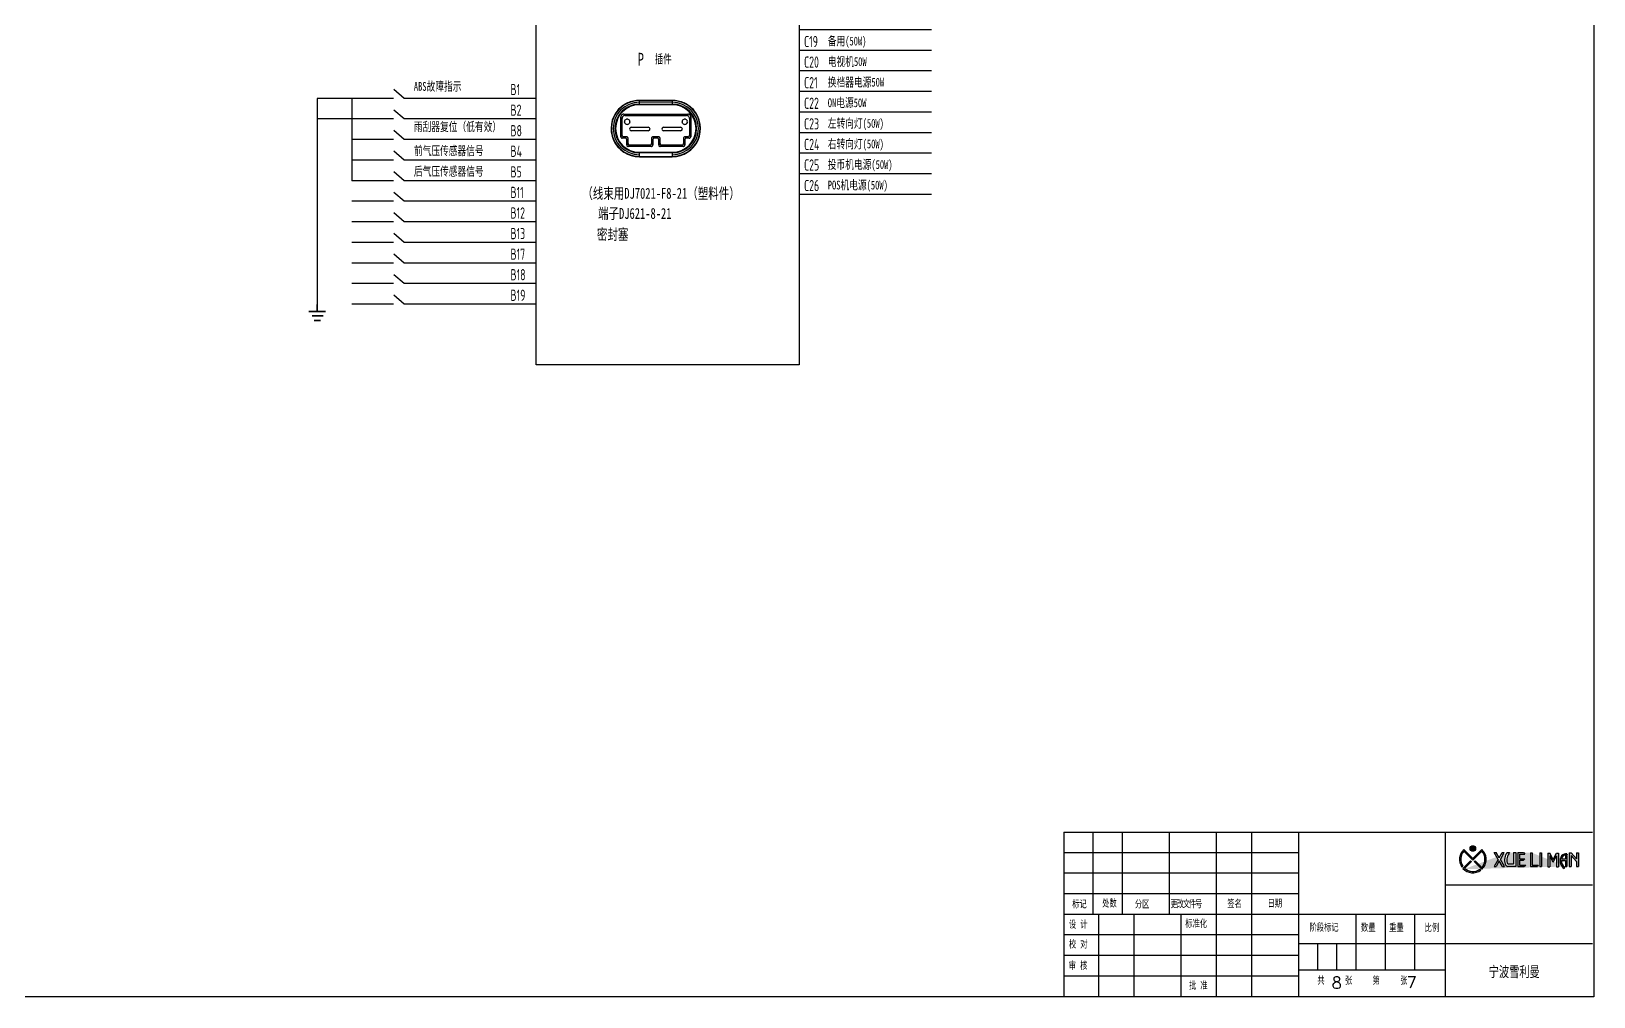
# Model space of a CAD drawing. Header units: millimetres. Extents: x 892 to 2000, y 322 to 1068.
# Drawn here: x 1468 to 2000, y 322 to 650 of the extents above; entities that cross this region are included whole.
import ezdxf

# ---------------------------------------------------------------- set-up
doc = ezdxf.new("R2010")
doc.units = ezdxf.units.MM
doc.header["$LTSCALE"] = 10
for name, color, linetype in [('02C', 92, 'Continuous'), ('10', 7, 'Continuous'), ('200', 7, 'Continuous'), ('LAYER2', 1, 'Continuous'), ('框架和插件', 7, 'Continuous'), ('细实线', 3, 'Continuous')]:
    doc.layers.add(name, color=color, linetype=linetype)
doc.layers.add('11', color=3, linetype='Continuous', lineweight=0)
doc.styles.get("Standard").update_dxf_attribs({"font": 'isocp.shx', "width": 0.7070000000000001, "bigfont": 'hztxt.shx'})
doc.styles.add('STANDARD1', font='TXT.SHX', dxfattribs={"bigfont": 'gbcbig.shx'})
doc.styles.add('USERTXTSTYLE57', font='', dxfattribs={"width": 0.7070000000000001, "bigfont": '仿宋_GB2312'})
doc.styles.add('仿宋体', font='', dxfattribs={"width": 0.7070000000000001})
doc.styles.get('USERTXTSTYLE57').set_extended_font_data('FangSong_GB2312')
doc.styles.get('仿宋体').set_extended_font_data('FangSong_GB2312')

# ---------------------------------------------------------------- blocks, each defined once
blk = doc.blocks.new('A$C1C8D78F1')
at = {"layer": '200'}
for p, q in [((0, 328.6587135178397), (-45.01890482262206, 328.6587135178397)), ((134.5153336653748, 326.1972152672007), (89.49642884275272, 326.1972152672007)), ((0, 321.6587135178397), (-45.01890482262206, 321.6587135178397)), ((134.5153336653748, 319.1972152672006), (89.49642884275272, 319.1972152672006)), ((0, 314.6587135178397), (-45.01890482262206, 314.6587135178397)), ((134.5153336653748, 312.1972152672007), (89.49642884275272, 312.1972152672007)), ((0, 307.6587135178397), (-45.01890482262206, 307.6587135178397)), ((134.5153336653748, 305.1972152672007), (89.49642884275272, 305.1972152672007)), ((0, 300.6587135178397), (-45.01890482262206, 300.6587135178397)), ((134.5153336653748, 298.1972152672006), (89.49642884275272, 298.1972152672006)), ((0, 293.6587135178397), (-45.01890482262206, 293.6587135178397)), ((134.5153336653748, 291.1972152672007), (89.49642884275272, 291.1972152672007)), ((0, 286.6587135178397), (-45.01890482262206, 286.6587135178397)), ((134.5153336653748, 284.1972152672006), (89.49642884275272, 284.1972152672006)), ((0, 279.6587135178397), (-45.01890482262206, 279.6587135178397)), ((134.5153336653748, 277.1972152672006), (89.49642884275272, 277.1972152672006)), ((0, 272.6587135178397), (-45.01890482262206, 272.6587135178397)), ((0, 265.6587135178397), (-45.01890482262206, 265.6587135178397)), ((0, 258.6587135178397), (-45.01890482262206, 258.6587135178397)), ((0, 251.6587135178397), (-45.01890482262206, 251.6587135178397)), ((0, 244.6587135178397), (-45.01890482262206, 244.6587135178397)), ((0, 237.6587135178397), (-45.01890482262206, 237.6587135178397)), ((0, 230.6587135178397), (-45.01890482262206, 230.6587135178397)), ((134.5153336653748, 232.999530189366), (89.49642884275272, 232.999530189366)), ((0, 223.6587135178397), (-45.01890482262206, 223.6587135178397)), ((134.5153336653748, 225.9995301893659), (89.49642884275272, 225.9995301893659)), ((134.5153336653748, 218.9995301893659), (89.49642884275272, 218.9995301893659)), ((0, 216.6587135178397), (-45.01890482262206, 216.6587135178397)), ((0, 209.6587135178397), (-45.01890482262206, 209.6587135178397)), ((134.5153336653748, 211.9995301893659), (89.49642884275272, 211.9995301893659)), ((0, 202.6587135178397), (-45.01890482262206, 202.6587135178397)), ((134.5153336653748, 204.9995301893659), (89.49642884275272, 204.9995301893659)), ((134.5153336653748, 197.9995301893659), (89.49642884275272, 197.9995301893659)), ((0, 195.6587135178397), (-45.01890482262206, 195.6587135178397)), ((0, 188.6587135178397), (-45.01890482262206, 188.6587135178397)), ((134.5153336653748, 190.9995301893659), (89.49642884275272, 190.9995301893659)), ((0, 181.6587135178397), (-45.01890482262206, 181.6587135178397)), ((134.5153336653748, 183.9995301893659), (89.49642884275272, 183.9995301893659)), ((134.5153336653748, 176.9995301893659), (89.49642884275272, 176.9995301893659)), ((0, 174.6587135178397), (-45.01890482262206, 174.6587135178397)), ((0, 167.6587135178397), (-45.01890482262206, 167.6587135178397)), ((134.5153336653748, 169.9995301893659), (89.49642884275272, 169.9995301893659)), ((0, 160.6587135178397), (-45.01890482262206, 160.6587135178397)), ((134.5153336653748, 162.9995301893659), (89.49642884275272, 162.9995301893659)), ((134.5153336653748, 155.9995301893659), (89.49642884275272, 155.9995301893659)), ((0, 153.6587135178397), (-45.01890482262206, 153.6587135178397)), ((134.5153336653748, 148.9995301893659), (89.49642884275272, 148.9995301893659)), ((0, 146.6587135178397), (-45.01890482262206, 146.6587135178397)), ((0, 139.6587135178397), (-45.01890482262206, 139.6587135178397)), ((134.5153336653748, 141.9995301893659), (89.49642884275272, 141.9995301893659)), ((134.5153336653748, 134.9995301893659), (89.49642884275272, 134.9995301893659)), ((0, 132.6587135178397), (-45.01890482262206, 132.6587135178397)), ((134.5153336653748, 127.9995301893659), (89.49642884275272, 127.9995301893659)), ((0, 125.6587135178397), (-45.01890482262206, 125.6587135178397)), ((0, 118.6587135178397), (-45.01890482262206, 118.6587135178397)), ((134.5153336653748, 120.9995301893659), (89.49642884275272, 120.9995301893659)), ((134.5153336653748, 113.9995301893659), (89.49642884275272, 113.9995301893659)), ((134.5153336653748, 106.9995301893659), (89.49642884275272, 106.9995301893659)), ((134.5153336653748, 99.99953018936594), (89.49642884275272, 99.99953018936594)), ((0, 90.65871351783971), (-45.01890482262206, 90.65871351783971)), ((134.5153336653748, 92.99953018936594), (89.49642884275272, 92.99953018936594)), ((134.5153336653748, 85.99953018936594), (89.49642884275272, 85.99953018936594)), ((0, 83.6587135178397), (-45.01890482262206, 83.6587135178397)), ((0, 76.6587135178397), (-45.01890482262206, 76.6587135178397)), ((134.5153336653748, 78.99953018936594), (89.49642884275272, 78.99953018936594)), ((0, 69.65871351783971), (-45.01890482262206, 69.65871351783971)), ((134.5153336653748, 71.99953018936594), (89.49642884275272, 71.99953018936594)), ((134.5153336653748, 64.99953018936594), (89.49642884275272, 64.99953018936594)), ((0, 62.65871351783971), (-45.01890482262206, 62.65871351783971)), ((0, 55.65871351783971), (-45.01890482262206, 55.65871351783971)), ((134.5153336653748, 57.99953018936594), (89.49642884275272, 57.99953018936594)), ((0, 48.65871351783971), (-45.01890482262206, 48.65871351783971)), ((0, 41.65871351783971), (-45.01890482262206, 41.65871351783971)), ((0, 34.65871351783971), (-45.01890482262206, 34.65871351783971)), ((0, 27.65871351783971), (-45.01890482262206, 27.65871351783971)), ((0, 20.65871351783972), (-45.01890482262206, 20.65871351783972))]:
    blk.add_line(p, q, dxfattribs=at)
blk.add_lwpolyline([(0, 355.7274110452198), (89.49642884275272, 355.7274110452198), (89.49642884275272, 0), (0, 0)], close=True, dxfattribs=at)
blk = doc.blocks.new('A$C21580511')
at = {"color": 1, "lineweight": 35}
for p, q in [((2.828241439036902, 3.056054216457596), (2.828241439036902, 5.511710206071483)), ((-4.609631787e-07, 3.056054216457596), (5.656483339036981, 3.056054216457596)), ((1.153152825062079, 1.596202385910429), (4.874560110541549, 1.596202385910429)), ((1.850916325914909, -1.773146892e-07), (4.06050171908032, -1.773146892e-07))]:
    blk.add_line(p, q, dxfattribs=at)

msp = doc.modelspace()

# ---------------------------------------------------------------- hatches: boundary and pattern name
h = msp.add_hatch(color=1)
edge = h.paths.add_edge_path()
edge.add_arc((1958.527717350833, 372.1120992133847), 0.9569291330360664, 0, 360)
at = {"layer": '02C'}
h = msp.add_hatch(color=160, dxfattribs=at)
h.paths.add_polyline_path([(1968.615319765635, 366.0227469781867), (1967.531147234022, 367.8918359025529), (1966.46634262925, 366.0227469781867), (1965.796064056132, 366.0227469781867), (1967.159626551114, 368.4162561212261), (1965.823654790725, 370.7194412211657), (1966.496941095593, 370.7194412211657), (1967.527051641922, 368.9435539367305), (1968.538760038118, 370.7194412211657), (1969.209038611236, 370.7194412211657), (1967.89857232483, 368.4191337180573), (1969.288606070473, 366.0227469781867)], flags=17)
edge = h.paths.add_edge_path()
edge.add_line((1973.164707410408, 370.7194412211657), (1973.164707410408, 366.0179833709308))
edge.add_line((1973.164707410408, 366.0179833709308), (1970.486000401343, 366.0179833709308))
edge.add_arc((1970.915411621823, 367.4447797982475), 1.490014107748129, 200.7773310500585, 253.25021222516358, ccw=False)
edge.add_arc((1973.520286750132, 368.1990433249857), 4.198755891589101, 143.1105800683644, 197.7897788305307, ccw=False)
edge.add_line((1970.162140612429, 370.7194412211657), (1971.060396715791, 370.7194412211657))
edge.add_arc((1973.902217661551, 368.2015347376773), 3.796814368294727, 138.4584568941615, 195.7222727300889)
edge.add_arc((1970.915411621823, 367.4447797982475), 0.7212461077481306, 202.1630530282404, 245.8320623282823)
edge.add_line((1970.620124411154, 366.7867513709252), (1972.409667334487, 366.7867513709252))
edge.add_line((1972.409667334487, 366.7867513709252), (1972.409667334487, 370.7194412211657))
edge.add_line((1972.409667334487, 370.7194412211657), (1973.164707410408, 370.7194412211657))
h.paths.add_polyline_path([(1973.862412466286, 366.0227469781867), (1975.936981189905, 366.0227469781867), (1976.559846864922, 366.4678485339), (1974.426409690812, 366.4678485339), (1974.426409690812, 368.1135503516607), (1975.789760286363, 368.1135503516607), (1976.272606928742, 368.6103658283291), (1974.426409690812, 368.6103658283291), (1974.426409690812, 370.2250153923715), (1976.272606928742, 370.2250153923715), (1975.789760286363, 370.7194412211657), (1973.862412466286, 370.7194412211657)], flags=17)
h.paths.add_polyline_path([(1978.140662705668, 370.6684411913639), (1978.687923442802, 370.6684411913639), (1978.687923442802, 366.4133479399143), (1980.823073408708, 366.4133479399143), (1980.502157427221, 365.9717469483849), (1978.140662705668, 365.9717469483849)], flags=17)
h.paths.add_polyline_path([(1981.384079469743, 370.6518719522473), (1981.946144429789, 370.6518719522473), (1981.946144429789, 365.9551777092611), (1981.384079469743, 365.9551777092611)], flags=17)
h.paths.add_polyline_path([(1984.089147896793, 370.5734025645261), (1984.75655747161, 370.5734025645261), (1985.902679624091, 368.4224483095504), (1987.061991071325, 370.5734025645261), (1987.739736224637, 370.5734025645261), (1987.739736224637, 365.8767083215471), (1987.061991071325, 365.8767083215471), (1987.061991071325, 369.642283926737), (1985.902679624091, 367.489435483837), (1984.75655747161, 369.642283926737), (1984.75655747161, 365.8767083215471), (1984.089147896793, 365.8767083215471)], flags=17)
h.paths.add_polyline_path([(1991.298664736325, 370.6373286591306), (1991.298664736325, 365.9406344161516), (1991.976409889638, 365.9406344161516), (1991.976409889638, 369.7029814455573), (1993.829693040632, 367.7230117683766), (1993.829693040632, 365.9406344161516), (1994.507438193974, 365.9406344161516), (1994.507438193974, 370.6373286591306), (1993.829693040632, 370.6373286591306), (1993.829693040632, 368.6083531141821), (1991.976409889638, 370.6373286591306)])
edge = h.paths.add_edge_path()
edge.add_arc((1991.280804902632, 367.9220985164766), 3.068816021879643, 146.4564578383163, 237.5786246600936)
edge.add_line((1989.635484506693, 365.3316250904436), (1989.795909971606, 365.7633397766667))
edge.add_arc((1991.402251223157, 367.9767030781995), 2.73483259470555, 177.9101774901737, 234.02985293685379, ccw=False)
edge.add_line((1988.669237601014, 368.0764320215794), (1990.069780176269, 368.0764320215794))
edge.add_line((1990.069780176269, 368.0764320215794), (1990.069780176269, 365.979406729738))
edge.add_line((1990.069780176269, 365.979406729738), (1990.578771990633, 365.979406729738))
edge.add_line((1990.578771990633, 365.979406729738), (1990.578771990633, 369.7205636576809))
edge.add_line((1990.578771990633, 369.7205636576809), (1990.069780176269, 369.7205636576809))
edge.add_line((1990.069780176269, 369.7205636576809), (1990.069780176269, 368.5829670403737))
edge.add_line((1990.069780176269, 368.5829670403737), (1988.735464143301, 368.5829670403737))
edge.add_arc((1990.276837410547, 368.3858280529648), 1.553928997508231, 124.07187935593859, 172.7115380271067, ccw=False)
edge.add_arc((1990.463917764977, 367.798650269001), 2.152162279745393, 83.96242266037848, 119.43476141424131, ccw=False)
edge.add_line((1990.690283691914, 369.9388747772), (1990.578771990633, 370.284210359071))
edge.add_arc((1990.313938752191, 368.1046227834131), 2.195618055160535, 83.07217225092668, 136.4334333111221)
edge = h.paths.add_edge_path(flags=17)
edge.add_line((1958.990784554942, 367.6692290208566), (1959.279128228747, 367.9574395478676))
edge.add_line((1959.279128228747, 367.9574395478676), (1961.893517501474, 365.3686195678793))
edge.add_arc((1958.527717350833, 368.4146343961957), 4.539473206060025, 312.70788843680765, 317.8552258632048, ccw=False)
edge.add_line((1961.606664287476, 365.0789331581009), (1958.990784554942, 367.6692290208566))
edge = h.paths.add_edge_path()
edge.add_line((1957.785569205236, 367.9641180145309), (1958.081198524098, 367.6831571724806))
edge.add_line((1958.081198524098, 367.6831571724806), (1955.745183616349, 365.3602570268895))
edge.add_arc((1958.527717350833, 368.4146343961957), 4.131793206060527, 227.6665210259084, 306.1224753172062)
edge.add_line((1960.963464236786, 365.0771424928216), (1961.256470175369, 364.7868630402563))
edge.add_arc((1958.527717350833, 368.4146343961957), 4.539473206059366, 222.2650451237294, 306.94991213388204, ccw=False)
edge.add_line((1955.168318575797, 365.3615610497045), (1957.785569205236, 367.9641180145309))
edge = h.paths.add_edge_path()
edge.add_arc((1958.527717350833, 368.4146343961957), 4.539473206059903, 132.4495493388571, 215.2686709747153)
edge.add_line((1954.821448847211, 365.7934913692634), (1955.133232682037, 366.0589627443887))
edge.add_arc((1958.527717350833, 368.4146343961957), 4.131793206060367, 137.8510252422265, 214.7595006979755, ccw=False)
edge.add_line((1955.464395501589, 371.1873179961813), (1958.383639125062, 368.2704393530557))
edge.add_line((1958.383639125062, 368.2704393530557), (1958.528018749053, 368.1274688770618))
edge.add_line((1958.528018749053, 368.1274688770618), (1958.671447685567, 368.2700925805302))
edge.add_line((1958.671447685567, 368.2700925805302), (1961.603560382089, 371.1734212209822))
edge.add_arc((1958.527717350833, 368.4146343961957), 4.131793206060118, -37.129965093322426, 41.889582731860116, ccw=False)
edge.add_line((1961.821865295726, 365.9205805846987), (1962.113817751142, 365.6313448124029))
edge.add_arc((1958.527717350833, 368.4146343961957), 4.53947320605993, 322.1837939510295, 407.2910586364697)
edge.add_line((1961.606725587302, 371.7502790517583), (1958.528368157564, 368.7021406628091))
edge.add_line((1958.528368157564, 368.7021406628091), (1955.463841896559, 371.7641842449566))
edge = h.paths.add_edge_path()
edge.add_line((1970.556187571285, 370.7194412211657), (1971.001269077733, 370.7194412211657))
edge.add_line((1978.140662705668, 370.6684411913639), (1978.687923442802, 370.6684411913639))
edge.add_line((1990.069780176269, 366.011288447834), (1990.069780176269, 365.979406729738))
edge.add_line((1955.455779245294, 365.0724774183736), (1955.452532362946, 365.0692487645401))

# ---------------------------------------------------------------- linework, layer by layer
msp.add_line((1577.00100703866, 627.3269204856379), (1577.00100703866, 599.3269204856379))
at = {"color": 160}
for p, q in [((1957.785569205236, 367.9641180145309), (1955.168318575797, 365.3615610497045)), ((1958.528368157564, 368.7021406628091), (1955.463841896559, 371.7641842449566)), ((1958.383639125062, 368.2704393530557), (1955.464395501589, 371.1873179961813)), ((1958.081198524098, 367.6831571724806), (1955.745183616349, 365.3602570268895)), ((1958.383639125062, 368.2704393530557), (1958.528018749053, 368.1274688770618)), ((1958.671447685567, 368.2700925805302), (1958.528018749053, 368.1274688770618)), ((1958.528368157564, 368.7021406628091), (1961.606725587302, 371.7502790517583)), ((1958.671447685567, 368.2700925805302), (1961.603560382089, 371.1734212209822)), ((1958.990784554942, 367.6692290208566), (1961.606664287476, 365.0789331581009)), ((1959.279128228747, 367.9574395478676), (1961.893517501474, 365.3686195678793)), ((1967.159626551114, 368.4162561212261), (1965.796064056132, 366.0227469781867)), ((1965.823654790725, 370.7194412211657), (1966.496941095593, 370.7194412211657)), ((1967.159626551114, 368.4162561212261), (1965.823654790725, 370.7194412211657)), ((1967.531147234022, 367.8918359025529), (1966.46634262925, 366.0227469781867)), ((1967.527051641922, 368.9435539367305), (1966.496941095593, 370.7194412211657)), ((1967.527051641922, 368.9435539367305), (1968.538760038118, 370.7194412211657)), ((1968.615319765635, 366.0227469781867), (1967.531147234022, 367.8918359025529)), ((1967.89857232483, 368.4191337180573), (1969.209038611236, 370.7194412211657)), ((1969.288606070473, 366.0227469781867), (1967.89857232483, 368.4191337180573)), ((1968.538760038118, 370.7194412211657), (1969.209038611236, 370.7194412211657)), ((1970.162140612429, 370.7194412211657), (1971.060396715791, 370.7194412211657)), ((1970.556187571285, 370.7194412211657), (1971.001269077733, 370.7194412211657)), ((1972.409667334487, 370.7194412211657), (1972.409667334487, 366.7867513709252)), ((1972.409667334487, 370.7194412211657), (1973.164707410408, 370.7194412211657)), ((1973.164707410408, 370.7194412211657), (1973.164707410408, 366.0179833709308)), ((1973.862412466286, 370.7194412211657), (1975.789760286363, 370.7194412211657)), ((1973.862412466286, 370.7194412211657), (1973.862412466286, 366.0227469781867)), ((1974.426409690812, 370.2250153923715), (1976.272606928742, 370.2250153923715)), ((1974.426409690812, 370.2250153923715), (1974.426409690812, 368.6103658283291)), ((1974.426409690812, 368.6103658283291), (1976.272606928742, 368.6103658283291)), ((1974.426409690812, 368.1135503516607), (1975.789760286363, 368.1135503516607)), ((1974.426409690812, 368.1135503516607), (1974.426409690812, 366.4678485339)), ((1975.789760286363, 370.7194412211657), (1976.272606928742, 370.2250153923715)), ((1975.789760286363, 368.1135503516607), (1976.272606928742, 368.6103658283291)), ((1978.140662705668, 370.6684411913639), (1978.687923442802, 370.6684411913639)), ((1978.140662705668, 370.6684411913639), (1978.140662705668, 365.9717469483849)), ((1978.140662705668, 370.6684411913639), (1978.687923442802, 370.6684411913639)), ((1978.687923442802, 370.6684411913639), (1978.687923442802, 366.4133479399143)), ((1981.384079469743, 370.6518719522473), (1981.946144429789, 370.6518719522473)), ((1981.384079469743, 370.6518719522473), (1981.384079469743, 365.9551777092611)), ((1981.946144429789, 370.6518719522473), (1981.946144429789, 365.9551777092611)), ((1984.089147896793, 370.5734025645261), (1984.75655747161, 370.5734025645261)), ((1984.089147896793, 370.5734025645261), (1984.089147896793, 365.8767083215471)), ((1985.902679624091, 368.4224483095504), (1984.75655747161, 370.5734025645261)), ((1984.75655747161, 369.642283926737), (1984.75655747161, 365.8767083215471)), ((1985.902679624091, 367.489435483837), (1984.75655747161, 369.642283926737)), ((1985.902679624091, 368.4224483095504), (1987.061991071325, 370.5734025645261)), ((1985.902679624091, 367.489435483837), (1987.061991071325, 369.642283926737)), ((1987.061991071325, 370.5734025645261), (1987.739736224637, 370.5734025645261)), ((1987.061991071325, 369.642283926737), (1987.061991071325, 365.8767083215471)), ((1987.739736224637, 370.5734025645261), (1987.739736224637, 365.8767083215471)), ((1988.669237601014, 368.0764320215794), (1990.069780176269, 368.0764320215794)), ((1988.735464143301, 368.5829670403737), (1990.069780176269, 368.5829670403737)), ((1990.069780176269, 369.7205636576809), (1990.069780176269, 368.5829670403737)), ((1990.069780176269, 369.7205636576809), (1990.578771990633, 369.7205636576809)), ((1990.069780176269, 368.0764320215794), (1990.069780176269, 365.979406729738)), ((1990.578771990633, 370.284210359071), (1990.690283691914, 369.9388747772)), ((1990.578771990633, 369.7205636576809), (1990.578771990633, 365.979406729738)), ((1991.298664736325, 370.6373286591306), (1991.298664736325, 365.9406344161516)), ((1991.298664736325, 370.6373286591306), (1991.976409889638, 370.6373286591306)), ((1991.976409889638, 370.6373286591306), (1993.829693040632, 368.6083531141821)), ((1991.976409889638, 369.7029814455573), (1993.829693040632, 367.7230117683766)), ((1991.976409889638, 369.7029814455573), (1991.976409889638, 365.9406344161516)), ((1993.829693040632, 370.6373286591306), (1993.829693040632, 368.6083531141821)), ((1993.829693040632, 370.6373286591306), (1994.507438193974, 370.6373286591306)), ((1993.829693040632, 367.7230117683766), (1993.829693040632, 365.9406344161516)), ((1994.507438193974, 370.6373286591306), (1994.507438193974, 365.9406344161516)), ((1955.133232682037, 366.0589627443887), (1954.821448847211, 365.7934913692634)), ((1955.455779245294, 365.0724774183736), (1955.452532362946, 365.0692487645401)), ((1960.963464236786, 365.0771424928216), (1961.256470175369, 364.7868630402563)), ((1961.821865295726, 365.9205805846987), (1962.113817751142, 365.6313448124029)), ((1965.796064056132, 366.0227469781867), (1966.46634262925, 366.0227469781867)), ((1968.615319765635, 366.0227469781867), (1969.288606070473, 366.0227469781867)), ((1973.164707410408, 366.0179833709308), (1970.486000401343, 366.0179833709308)), ((1972.409667334487, 366.7867513709252), (1970.620124411154, 366.7867513709252)), ((1973.862412466286, 366.0227469781867), (1975.936981189905, 366.0227469781867)), ((1974.426409690812, 366.4678485339), (1976.559846864922, 366.4678485339)), ((1975.936981189905, 366.0227469781867), (1976.559846864922, 366.4678485339)), ((1978.140662705668, 365.9717469483849), (1980.502157427221, 365.9717469483849)), ((1978.687923442802, 366.4133479399143), (1980.823073408708, 366.4133479399143)), ((1980.823073408708, 366.4133479399143), (1980.502157427221, 365.9717469483849)), ((1981.384079469743, 365.9551777092611), (1981.946144429789, 365.9551777092611)), ((1984.089147896793, 365.8767083215471), (1984.75655747161, 365.8767083215471)), ((1987.061991071325, 365.8767083215471), (1987.739736224637, 365.8767083215471)), ((1989.635484506693, 365.3316250904436), (1989.795909971606, 365.7633397766667)), ((1990.069780176269, 366.011288447834), (1990.069780176269, 365.979406729738)), ((1990.069780176269, 365.979406729738), (1990.578771990633, 365.979406729738)), ((1991.298664736325, 365.9406344161516), (1991.976409889638, 365.9406344161516)), ((1993.829693040632, 365.9406344161516), (1994.507438193974, 365.9406344161516))]:
    msp.add_line(p, q, dxfattribs=at)
at = {"color": 1}
msp.add_circle((1958.527717350833, 372.1120992133847), 0.9569291330360664, dxfattribs=at)
at = {"color": 160}
for centre, radius, start, end in [((1958.527717350833, 368.4146343961957), 4.539473206059903, 132.4495493389083, 215.2686709747492), ((1958.527717350833, 368.4146343961957), 4.131793206060367, 137.8510252421882, 214.7595006978669), ((1958.527717350833, 368.4146343961957), 4.131793206060118, 322.8700349066589, 41.88958273192525), ((1958.527717350833, 368.4146343961957), 4.53947320605993, 322.1837939510519, 47.29105863640608), ((1973.520286750132, 368.1990433249857), 4.198755891589101, 143.1105800683053, 197.7897788305704), ((1973.902217661551, 368.2015347376773), 3.796814368294727, 138.45845689431, 195.7222727300351), ((1970.915411621823, 367.4447797982475), 0.7212461077481306, 202.1630530283025, 245.8320623282966), ((1991.280804902632, 367.9220985164766), 3.068816021879643, 146.4564578383256, 237.5786246601309), ((1991.402251223157, 367.9767030781995), 2.73483259470555, 177.910177490176, 234.0298529368687), ((1990.313938752191, 368.1046227834131), 2.195618055160535, 83.07217225091998, 136.4334333111752), ((1990.276837410547, 368.3858280529648), 1.553928997508231, 124.0718793559691, 172.7115380270971), ((1990.463917764977, 367.798650269001), 2.152162279745393, 83.96242266037864, 119.4347614141731), ((1958.527717350833, 368.4146343961957), 4.539473206059366, 222.2650451237467, 306.9499121338566), ((1958.527717350833, 368.4146343961957), 4.131793206060527, 227.6665210258232, 306.1224753171757), ((1958.527717350833, 368.4146343961957), 4.539473206060025, 312.7078884367791, 317.8552258632201), ((1970.915411621823, 367.4447797982475), 1.490014107748129, 200.7773310500691, 253.25021222532)]:
    msp.add_arc(centre, radius, start, end, dxfattribs=at)
at = {"layer": '02C', "color": 160}
for p, q in [((1957.785569205236, 367.9641180145309), (1958.081198524098, 367.6831571724806)), ((1958.990784554942, 367.6692290208566), (1959.279128228747, 367.9574395478676))]:
    msp.add_line(p, q, dxfattribs=at)
at = {"layer": '10', "color": 7, "linetype": 'Continuous'}
for p, q in [((1674.817865750952, 626.766068438902), (1686.017865750964, 626.766068438902)), ((1674.817865750952, 625.187351246107), (1674.817865750952, 626.766068438902)), ((1686.017865750964, 626.6075724775046), (1674.817865750952, 626.6075724775046)), ((1686.017865750964, 625.995605631605), (1674.817865750952, 625.995605631605)), ((1674.817865750952, 625.3836387856036), (1686.017865750964, 625.3836387856036)), ((1686.017865750964, 625.187351246107), (1674.817865750952, 625.187351246107)), ((1686.017865750964, 626.766068438902), (1686.017865750964, 625.187351246107)), ((1668.971835754342, 620.5339904157054), (1668.517865750964, 620.9879604191055)), ((1668.517865750964, 614.2870466596041), (1668.517865750964, 620.9879604191055)), ((1668.971835754342, 614.7410166630043), (1668.971835754342, 620.5339904157054)), ((1669.517256577961, 621.9873512461027), (1691.318474923955, 621.9873512461027)), ((1669.517256577961, 621.9873512461027), (1669.97122658134, 621.5333812427025)), ((1669.97122658134, 621.5333812427025), (1690.864504920548, 621.5333812427025)), ((1690.864504920548, 621.5333812427025), (1691.318474923955, 621.9873512461027)), ((1692.317865750952, 620.9879604191055), (1691.863895747545, 620.5339904157054)), ((1691.863895747545, 620.5339904157054), (1691.863895747545, 614.7410166630043)), ((1692.317865750952, 620.9879604191055), (1692.317865750952, 614.2870466596041)), ((1668.517865750964, 614.2870466596041), (1668.971835754342, 614.7410166630043)), ((1669.471531167856, 614.2413212495057), (1669.017561164448, 613.7873512461056)), ((1670.018170337451, 613.7873512461056), (1669.017561164448, 613.7873512461056)), ((1670.472140340858, 614.2413212495057), (1669.471531167856, 614.2413212495057)), ((1670.018170337451, 613.7873512461056), (1670.472140340858, 614.2413212495057)), ((1670.971835754342, 613.7416258360072), (1670.517865750964, 613.2876558325997)), ((1670.517865750964, 611.4870466596012), (1670.517865750964, 613.2876558325997)), ((1670.517865750964, 611.4870466596012), (1670.971835754342, 611.9410166630014)), ((1670.971835754342, 611.9410166630014), (1670.971835754342, 613.7416258360072)), ((1679.417865750958, 613.2876558325997), (1678.963895747551, 613.7416258360072)), ((1678.963895747551, 613.7416258360072), (1678.963895747551, 611.9410166630014)), ((1678.963895747551, 611.9410166630014), (1679.417865750958, 611.4870466596012)), ((1679.417865750958, 613.2876558325997), (1679.417865750958, 611.4870466596012)), ((1681.372140340853, 614.2413212495057), (1679.463591161064, 614.2413212495057)), ((1679.463591161064, 614.2413212495057), (1679.917561164442, 613.7873512461056)), ((1680.918170337445, 613.7873512461056), (1679.917561164442, 613.7873512461056)), ((1680.918170337445, 613.7873512461056), (1681.372140340853, 614.2413212495057)), ((1681.871835754337, 613.7416258360072), (1681.417865750958, 613.2876558325997)), ((1681.417865750958, 611.4870466596012), (1681.417865750958, 613.2876558325997)), ((1681.417865750958, 611.4870466596012), (1681.871835754337, 611.9410166630014)), ((1681.871835754337, 611.9410166630014), (1681.871835754337, 613.7416258360072)), ((1690.317865750952, 613.2876558325997), (1689.863895747545, 613.7416258360072)), ((1689.863895747545, 613.7416258360072), (1689.863895747545, 611.9410166630014)), ((1689.863895747545, 611.9410166630014), (1690.317865750952, 611.4870466596012)), ((1690.317865750952, 613.2876558325997), (1690.317865750952, 611.4870466596012)), ((1691.364200334061, 614.2413212495057), (1690.363591161058, 614.2413212495057)), ((1690.363591161058, 614.2413212495057), (1690.817561164466, 613.7873512461056)), ((1691.818170337439, 613.7873512461056), (1690.817561164466, 613.7873512461056)), ((1691.818170337439, 613.7873512461056), (1691.364200334061, 614.2413212495057)), ((1691.863895747545, 614.7410166630043), (1692.317865750952, 614.2870466596041)), ((1671.471531167856, 611.4413212495028), (1671.017561164448, 610.9873512461027)), ((1678.918170337445, 610.9873512461027), (1671.017561164448, 610.9873512461027)), ((1678.464200334067, 611.4413212495028), (1671.471531167856, 611.4413212495028)), ((1674.817865750952, 608.9873512461027), (1686.017865750964, 608.9873512461027)), ((1674.817865750952, 607.5917947142052), (1674.817865750952, 608.9873512461027)), ((1686.017865750964, 608.7910637066061), (1674.817865750952, 608.7910637066061)), ((1674.817865750952, 607.5671300147997), (1686.017865750964, 607.5671300147997)), ((1674.817865750952, 607.4581443990073), (1674.817865750952, 607.5671300147997)), ((1674.817865750952, 607.4581443990073), (1686.017865750964, 607.4581443990073)), ((1678.918170337445, 610.9873512461027), (1678.464200334067, 611.4413212495028)), ((1682.37153116785, 611.4413212495028), (1681.917561164442, 610.9873512461027)), ((1689.818170337439, 610.9873512461027), (1681.917561164442, 610.9873512461027)), ((1689.364200334061, 611.4413212495028), (1682.37153116785, 611.4413212495028)), ((1686.017865750964, 608.9873512461027), (1686.017865750964, 607.5917947142052)), ((1686.017865750964, 607.5671300147997), (1686.017865750964, 607.4581443990073)), ((1689.818170337439, 610.9873512461027), (1689.364200334061, 611.4413212495028))]:
    msp.add_line(p, q, dxfattribs=at)
for points in [[(1667.62331055247, 623.4873512461027), (1667.969244620206, 623.8573906376159), (1668.334072583497, 624.2108165225627), (1668.716831394002, 624.5462930870535), (1669.116558003352, 624.8624845171989), (1669.532289363295, 625.1580549991168), (1669.963062425461, 625.4316687189175), (1670.407914141568, 625.6819898627118), (1670.865881463247, 625.9076826166029), (1671.335621255766, 626.107507454738), (1671.815764519062, 626.2812290178235), (1672.304574981095, 626.4286808561928), (1672.800316369827, 626.5496965201792), (1673.301252413188, 626.6441095601158), (1673.80564683917, 626.7117535263287), (1674.311763375732, 626.752461969144), (1674.817865750836, 626.766068438902)], [(1686.017865750964, 626.766068438902), (1686.523893470319, 626.7524024906788), (1687.029903903658, 626.7115373060924), (1687.534173843476, 626.643671875242), (1688.034980082357, 626.5490051882489), (1688.530599412825, 626.4277362352268), (1689.019308627463, 626.2800640062896), (1689.499384518796, 626.106187491544), (1689.96910387935, 625.9063056811037), (1690.427129550106, 625.680663463344), (1690.872082143582, 625.4304897394877), (1691.302982336052, 625.1570892502177), (1691.718850803645, 624.8617667362096), (1692.118708222548, 624.5458269381243), (1692.501575269034, 624.2105745966446), (1692.866472619262, 623.8573144524389), (1693.212420949389, 623.4873512461754)], [(1669.517256577961, 621.9873512461245), (1669.322220280355, 621.9681545229223), (1669.134714299082, 621.9113009327166), (1668.961933249546, 621.8189719510747), (1668.810506750622, 621.6947102463864), (1668.686245045941, 621.5432837474918), (1668.593916064328, 621.3705026979414), (1668.537062474115, 621.1829967166605), (1668.517865750935, 620.9879604190546)], [(1669.971226581456, 621.5333812427243), (1669.776190283821, 621.5141845195367), (1669.588684302547, 621.4573309293455), (1669.415903252982, 621.3650019477036), (1669.264476754059, 621.2407402430154), (1669.140215049378, 621.0893137441135), (1669.047886067736, 620.9165326945558), (1668.991032477523, 620.7290267132676), (1668.971835754342, 620.5339904156472)], [(1691.863895747574, 620.5339904156908), (1691.844699024365, 620.7290267133039), (1691.787845434181, 620.9165326945777), (1691.69551645251, 621.0893137441208), (1691.571254747829, 621.2407402430154), (1691.419828248934, 621.3650019476963), (1691.247047199398, 621.457330929331), (1691.059541218125, 621.5141845195294), (1690.864504920519, 621.5333812427243)], [(1692.317865750982, 620.9879604190983), (1692.298669027772, 621.1829967167041), (1692.241815437559, 621.3705026979778), (1692.149486455917, 621.543283747521), (1692.025224751236, 621.6947102464155), (1691.873798252342, 621.8189719510965), (1691.701017202777, 621.9113009327311), (1691.513511221503, 621.9681545229296), (1691.318474923897, 621.9873512461245)], [(1668.517865750993, 614.2870466596551), (1668.527464112583, 614.1895285108521), (1668.555890907704, 614.0957755202153), (1668.602055398511, 614.0093849954474), (1668.664186250851, 613.9336717460001), (1668.739899500299, 613.8715408936596), (1668.826290025081, 613.8253764028386), (1668.920043015733, 613.7969496077394), (1669.017561164535, 613.787351246142)], [(1668.971835754284, 614.7410166630625), (1668.981434115904, 614.6434985142596), (1669.009860910995, 614.5497455236227), (1669.056025401831, 614.4633549988475), (1669.118156254142, 614.3876417494002), (1669.19386950359, 614.3255108970598), (1669.280260028372, 614.2793464062388), (1669.374013019024, 614.2509196111396), (1669.471531167826, 614.2413212495421)], [(1670.517865751022, 613.2876558326361), (1670.508267389403, 613.3851739814463), (1670.479840594311, 613.4789269720832), (1670.433676103505, 613.5653174968511), (1670.371545251164, 613.6410307463057), (1670.295832001688, 613.7031615986461), (1670.209441476934, 613.7493260894671), (1670.115688486283, 613.7777528845663), (1670.01817033748, 613.7873512461638)], [(1670.971835754313, 613.7416258360436), (1670.962237392723, 613.8391439848465), (1670.933810597602, 613.9328969754906), (1670.887646106796, 614.0192875002585), (1670.825515254455, 614.0950007497058), (1670.749802005008, 614.1571316020463), (1670.663411480225, 614.2032960928673), (1670.569658489574, 614.2317228879665), (1670.4721403408, 614.241321249564)], [(1670.971835754284, 611.9410166630523), (1670.981434115904, 611.8434985142494), (1671.009860910995, 611.7497455236125), (1671.056025401831, 611.6633549988373), (1671.118156254171, 611.5876417493901), (1671.193869503619, 611.5255108970496), (1671.280260028401, 611.4793464062359), (1671.374013019024, 611.4509196111367), (1671.471531167826, 611.4413212495465)], [(1678.464200334096, 611.4413212495465), (1678.561718482899, 611.450919611144), (1678.65547147355, 611.4793464062432), (1678.741861998304, 611.5255108970641), (1678.817575247751, 611.5876417494046), (1678.879706100091, 611.6633549988592), (1678.925870590927, 611.7497455236271), (1678.954297386019, 611.8434985142712), (1678.963895747609, 611.9410166630742)], [(1679.463591161122, 614.241321249564), (1679.366073012319, 614.2317228879665), (1679.272320021668, 614.2032960928673), (1679.185929496914, 614.1571316020463), (1679.110216247438, 614.0950007496986), (1679.048085395098, 614.0192875002513), (1679.001920904291, 613.9328969754761), (1678.973494109199, 613.8391439848392), (1678.96389574758, 613.7416258360363)], [(1679.564186250846, 613.6410307462984), (1679.502055398505, 613.5653174968511), (1679.455890907699, 613.4789269720759), (1679.427464112607, 613.385173981439), (1679.417865750987, 613.2876558326361)], [(1679.91756116453, 613.7873512461638), (1679.820043015727, 613.7777528845663), (1679.726290025075, 613.7493260894671), (1679.639899500293, 613.7031615986461), (1679.564186250846, 613.6410307463057)], [(1681.417865751017, 613.2876558326361), (1681.408267389426, 613.3851739814463), (1681.379840594305, 613.4789269720832), (1681.333676103499, 613.5653174968511), (1681.271545251158, 613.6410307463057), (1681.195832001711, 613.7031615986461), (1681.109441476929, 613.7493260894671), (1681.015688486306, 613.7777528845663), (1680.918170337474, 613.7873512461638)], [(1681.871835754308, 613.7416258360436), (1681.862237392717, 613.8391439848465), (1681.833810597625, 613.9328969754906), (1681.78764610679, 614.0192875002585), (1681.725515254449, 614.0950007497058), (1681.649802005002, 614.1571316020463), (1681.56341148022, 614.2032960928673), (1681.469658489597, 614.2317228879665), (1681.372140340794, 614.241321249564)], [(1681.871835754278, 611.9410166630596), (1681.881434115898, 611.8434985142567), (1681.90986091099, 611.7497455236198), (1681.956025401796, 611.6633549988519), (1682.018156254166, 611.5876417493973), (1682.093869503613, 611.5255108970568), (1682.180260028366, 611.4793464062432), (1682.274013019018, 611.450919611144), (1682.371531167821, 611.4413212495465)], [(1689.36420033409, 611.4413212495465), (1689.461718482893, 611.450919611144), (1689.555471473544, 611.4793464062432), (1689.641861998327, 611.5255108970641), (1689.717575247745, 611.5876417494046), (1689.779706100086, 611.6633549988592), (1689.825870590921, 611.7497455236271), (1689.854297386013, 611.8434985142712), (1689.863895747603, 611.9410166630742)], [(1690.363591161116, 614.241321249564), (1690.266073012313, 614.2317228879665), (1690.172320021662, 614.2032960928673), (1690.085929496909, 614.1571316020463), (1690.010216247432, 614.0950007496986), (1689.948085395121, 614.0192875002513), (1689.901920904285, 613.9328969754761), (1689.873494109193, 613.8391439848392), (1689.863895747603, 613.7416258360363)], [(1690.817561164524, 613.7873512461638), (1690.720043015721, 613.7777528845663), (1690.626290025069, 613.7493260894671), (1690.539899500287, 613.7031615986461), (1690.46418625084, 613.6410307463057), (1690.402055398499, 613.5653174968511), (1690.355890907693, 613.4789269720832), (1690.327464112601, 613.3851739814463), (1690.317865751011, 613.2876558326361)], [(1691.36420033409, 614.2413212495421), (1691.461718482893, 614.2509196111396), (1691.555471473515, 614.2793464062461), (1691.641861998298, 614.3255108970598), (1691.717575247745, 614.3876417494075)], [(1691.717575247745, 614.3876417494002), (1691.779706100086, 614.4633549988475), (1691.825870590921, 614.5497455236227), (1691.854297386013, 614.6434985142596), (1691.863895747603, 614.7410166630625)], [(1691.818170337498, 613.787351246142), (1691.9156884863, 613.7969496077467), (1692.009441476952, 613.8253764028459), (1692.095832001705, 613.8715408936669), (1692.171545251153, 613.9336717460146), (1692.233676103493, 614.0093849954619), (1692.279840594329, 614.0957755202371), (1692.308267389421, 614.189528510874), (1692.317865751011, 614.2870466596769)], [(1670.517865750993, 611.4870466596594), (1670.527464112583, 611.3895285108565), (1670.555890907704, 611.2957755202124), (1670.602055398511, 611.2093849954445), (1670.664186250851, 611.1336717459972), (1670.739899500299, 611.0715408936567), (1670.826290025081, 611.0253764028357), (1670.920043015733, 610.9969496077438), (1671.017561164535, 610.9873512461463)], [(1678.918170337503, 610.9873512461463), (1679.015688486306, 610.9969496077438), (1679.109441476958, 611.0253764028503), (1679.195832001711, 611.071540893664), (1679.271545251158, 611.1336717460117), (1679.333676103499, 611.209384995459), (1679.379840594334, 611.2957755202342), (1679.408267389426, 611.3895285108711), (1679.417865751017, 611.4870466596813)], [(1681.417865750987, 611.4870466596594), (1681.427464112607, 611.3895285108565), (1681.455890907699, 611.2957755202124), (1681.502055398505, 611.2093849954445), (1681.564186250875, 611.1336717459972), (1681.639899500322, 611.0715408936567), (1681.726290025075, 611.0253764028357), (1681.820043015727, 610.9969496077438), (1681.91756116453, 610.9873512461463)], [(1689.818170337498, 610.9873512461463), (1689.9156884863, 610.9969496077438), (1690.009441476952, 611.0253764028503), (1690.095832001705, 611.071540893664), (1690.171545251153, 611.1336717460117), (1690.233676103493, 611.209384995459), (1690.279840594329, 611.2957755202342), (1690.308267389421, 611.3895285108711), (1690.317865751011, 611.4870466596813)]]:
    msp.add_lwpolyline(points, dxfattribs=at)
for centre, radius, start, end in [((1674.817865750952, 617.0873512461012), 9.6292068471, 138.3449368030422, 270), ((1674.817865750952, 617.0873512461012), 9.5202212313, 90, 270), ((1674.817865750952, 617.0873512461012), 8.908254385399998, 90, 270), ((1674.817865750952, 617.0873512461012), 8.2962875395, 90, 270), ((1674.817865750952, 617.0873512461012), 8.1, 90, 270), ((1686.017865750964, 617.0873512461012), 9.5202212313, 270, 90), ((1686.017865750964, 617.0873512461012), 8.908254385399998, 270, 90), ((1686.017865750964, 617.0873512461012), 8.2962875395, 270, 90), ((1686.017865750964, 617.0873512461012), 8.1, 270, 90), ((1686.017865750964, 617.0873512461012), 9.6292068471, 270, 41.65506319695779)]:
    msp.add_arc(centre, radius, start, end, dxfattribs=at)
at = {"layer": '200'}
for p, q in [((1594.73216925628, 627.3269204856379), (1591.294741827554, 630.3582061556199)), ((1591.094365885419, 627.3269204856379), (1565.148739426655, 627.3269204856379)), ((1565.148739426655, 627.3269204856379), (1565.148739426655, 557.3269204856379)), ((1594.73216925628, 620.3269204856379), (1591.294741827554, 623.3582061556199)), ((1591.094365885419, 620.3269204856379), (1565.148739426655, 620.3269204856379)), ((1591.094365885419, 613.3269204856379), (1577.00100703866, 613.3269204856379)), ((1594.73216925628, 613.3269204856379), (1591.294741827554, 616.3582061556199)), ((1591.094365885419, 606.3269204856379), (1577.00100703866, 606.3269204856379)), ((1594.73216925628, 606.3269204856379), (1591.294741827554, 609.3582061556199)), ((1594.73216925628, 599.3269204856379), (1591.294741827554, 602.3582061556199)), ((1591.094365885419, 599.3269204856379), (1577.00100703866, 599.3269204856379)), ((1591.094365885419, 592.3269204856379), (1577.00100703866, 592.3269204856379)), ((1594.73216925628, 592.3269204856379), (1591.294741827554, 595.3582061556199)), ((1591.094365885419, 585.3269204856379), (1577.00100703866, 585.3269204856379)), ((1594.73216925628, 585.3269204856379), (1591.294741827554, 588.3582061556199)), ((1594.73216925628, 578.3269204856379), (1591.294741827554, 581.3582061556199)), ((1591.094365885419, 578.3269204856379), (1577.00100703866, 578.3269204856379)), ((1591.094365885419, 571.3269204856379), (1577.00100703866, 571.3269204856379)), ((1594.73216925628, 571.3269204856379), (1591.294741827554, 574.3582061556199)), ((1591.094365885419, 564.3269204856379), (1577.00100703866, 564.3269204856379)), ((1594.73216925628, 564.3269204856379), (1591.294741827554, 567.3582061556199)), ((1594.73216925628, 557.3269204856379), (1591.294741827554, 560.3582061556199)), ((1591.094365885419, 557.3269204856379), (1577.00100703866, 557.3269204856379))]:
    msp.add_line(p, q, dxfattribs=at)
at = {"layer": '200', "color": 7, "linetype": 'Continuous'}
for p, q in [((1669.791074260949, 619.6295492261024), (1669.76014214096, 619.3946017661046)), ((1669.76014214096, 619.3946017661046), (1669.791074260949, 619.1596543061069)), ((1669.77819735117, 619.6047119930054), (1669.881759880951, 619.8484870661023)), ((1669.881759880951, 618.9407164660997), (1669.77819735117, 619.1844915393058)), ((1669.881759880951, 619.8484870661023), (1670.026021720954, 620.0364902461051)), ((1670.026021720954, 618.7527132861042), (1669.881759880951, 618.9407164660997)), ((1670.026021720954, 620.0364902461051), (1670.21402490095, 620.1807520861012)), ((1670.21402490095, 618.6084514461008), (1670.026021720954, 618.7527132861042)), ((1670.21402490095, 620.1807520861012), (1670.45779997404, 620.2843146160058)), ((1670.45779997404, 618.5048889163054), (1670.21402490095, 618.6084514461008)), ((1670.667910200948, 620.3023698260995), (1670.432962740942, 620.2714377061029)), ((1670.432962740942, 618.5177658261064), (1670.667910200948, 618.4868337061025)), ((1670.902857660953, 620.2714377061029), (1670.667910200948, 620.3023698260995)), ((1670.667910200948, 618.4868337061025), (1670.902857660953, 618.5177658261064)), ((1670.878020427856, 620.2843146160058), (1671.121795500945, 620.1807520861012)), ((1671.121795500945, 618.6084514461008), (1670.878020427856, 618.5048889163054)), ((1671.121795500945, 620.1807520861012), (1671.309798680941, 620.0364902461051)), ((1671.309798680941, 618.7527132861042), (1671.121795500945, 618.6084514461008)), ((1671.309798680941, 620.0364902461051), (1671.454060520944, 619.8484870661023)), ((1671.454060520944, 618.9407164660997), (1671.309798680941, 618.7527132861042)), ((1671.454060520944, 619.8484870661023), (1671.557623050754, 619.6047119930054)), ((1671.557623050754, 619.1844915393058), (1671.454060520944, 618.9407164660997)), ((1671.575678260964, 619.3946017661046), (1671.544746140946, 619.6295492261024)), ((1671.544746140946, 619.1596543061069), (1671.575678260964, 619.3946017661046)), ((1672.067902320963, 617.4946004861022), (1677.867905960968, 617.4946004861022)), ((1683.067908260939, 617.4946004861022), (1688.867911900943, 617.4946004861022)), ((1689.391075700954, 619.6295492261024), (1689.360143580965, 619.3946017661046)), ((1689.360143580965, 619.3946017661046), (1689.391075700954, 619.1596543061069)), ((1689.378198791146, 619.6047119930054), (1689.481761320956, 619.8484870661023)), ((1689.481761320956, 618.9407164660997), (1689.378198791146, 619.1844915393058)), ((1689.481761320956, 619.8484870661023), (1689.626023160959, 620.0364902461051)), ((1689.626023160959, 618.7527132861042), (1689.481761320956, 618.9407164660997)), ((1689.626023160959, 620.0364902461051), (1689.814026340955, 620.1807520861012)), ((1689.814026340955, 618.6084514461008), (1689.626023160959, 618.7527132861042)), ((1689.814026340955, 620.1807520861012), (1690.057801414045, 620.2843146160058)), ((1690.057801414045, 618.5048889163054), (1689.814026340955, 618.6084514461008)), ((1690.267911640953, 620.3023698260995), (1690.032964180948, 620.2714377061029)), ((1690.032964180948, 618.5177658261064), (1690.267911640953, 618.4868337061025)), ((1690.502859100958, 620.2714377061029), (1690.267911640953, 620.3023698260995)), ((1690.267911640953, 618.4868337061025), (1690.502859100958, 618.5177658261064)), ((1690.478021867861, 620.2843146160058), (1690.72179694095, 620.1807520861012)), ((1690.72179694095, 618.6084514461008), (1690.478021867861, 618.5048889163054)), ((1690.72179694095, 620.1807520861012), (1690.909800120946, 620.0364902461051)), ((1690.909800120946, 618.7527132861042), (1690.72179694095, 618.6084514461008)), ((1690.909800120946, 620.0364902461051), (1691.054061960949, 619.8484870661023)), ((1691.054061960949, 618.9407164660997), (1690.909800120946, 618.7527132861042)), ((1691.054061960949, 619.8484870661023), (1691.157624490759, 619.6047119930054)), ((1691.157624490759, 619.1844915393058), (1691.054061960949, 618.9407164660997)), ((1691.17567970094, 619.3946017661046), (1691.144747580951, 619.6295492261024)), ((1691.144747580951, 619.1596543061069), (1691.17567970094, 619.3946017661046)), ((1677.867905960968, 616.2946028861015), (1672.067902320963, 616.2946028861015)), ((1688.867911900943, 616.2946028861015), (1683.067908260939, 616.2946028861015))]:
    msp.add_line(p, q, dxfattribs=at)
at = {"layer": '200'}
msp.add_lwpolyline([(891.8070281179353, 1068.377369603416), (1999.68643601055, 1068.377369603416), (1999.68643601055, 321.6819943406708), (891.8070281179353, 321.6819943406708)], close=True, dxfattribs=at)
at = {"layer": '200', "color": 7, "linetype": 'Continuous'}
for centre, radius, start, end in [((1672.067902320963, 616.8946016861055), 0.5999988, 89.99999999666495, 270), ((1677.867905960968, 616.8946016861055), 0.5999988, 270.0000000033351, 90), ((1683.067908260939, 616.8946016861055), 0.5999988, 89.99999999666495, 270), ((1688.867911900943, 616.8946016861055), 0.5999988, 270.0000000033351, 90), ((1690.005412800961, 612.6446025661035), 0.1999996, 136.7691347234478, 223.2785360041705)]:
    msp.add_arc(centre, radius, start, end, dxfattribs=at)
at = {"layer": '细实线', "color": 3}
for p, q in [((1819.265192830408, 377.6819901441531), (1999.265161155749, 377.6819901441531)), ((1819.265193793744, 377.6819903990372), (1819.265193793744, 321.6819903990372)), ((1829.265193793744, 349.8115539556647), (1829.265193793744, 377.6819903990372)), ((1839.265193793744, 349.8115539556647), (1839.265193793744, 377.6819903990372)), ((1855.265193793744, 349.8115539556647), (1855.265193793744, 377.6819903990372)), ((1871.265193793744, 349.7467721773546), (1871.265193793744, 377.6819903990372)), ((1883.265193793744, 321.811553955672), (1883.265193793744, 377.6819903990372)), ((1883.265193793744, 353.8115539556647), (1883.265193793744, 377.6819903990372)), ((1899.265193793744, 321.811553955672), (1899.265193793744, 377.6819903990372)), ((1949.265193793744, 321.811553955672), (1949.265193793744, 377.6819903990372)), ((1949.265193793744, 321.811553955672), (1949.265193793744, 377.6819903990372)), ((1949.265193793744, 321.811553955672), (1949.265193793744, 377.6819903990372)), ((1819.265193793744, 370.8115539556647), (1899.265193793744, 370.8115539556647)), ((1819.265193793744, 363.8115539556647), (1899.265193793744, 363.8115539556647)), ((1819.265193793744, 356.8115539556647), (1899.265193793744, 356.8115539556647)), ((1949.265193793744, 359.8115539556647), (1999.265162119085, 359.8115539556647)), ((1819.265193793744, 349.8115539556647), (1899.265193793744, 349.8115539556647)), ((1831.265193793744, 321.811553955672), (1831.265193793744, 349.8115539556647)), ((1843.265193793744, 321.811553955672), (1843.265193793744, 349.8115539556647)), ((1859.265193793744, 321.811553955672), (1859.265193793744, 349.8115539556647)), ((1871.265193793744, 321.811553955672), (1871.265193793744, 349.7467721773546)), ((1897.265193793744, 349.8115539556647), (1949.265193793744, 349.8115539556647)), ((1897.265193793744, 349.8115539556647), (1949.265193793744, 349.8115539556647)), ((1918.765193793744, 330.8115539556647), (1918.765193793744, 349.8115539556647)), ((1928.765193793744, 330.8115539556647), (1928.765193793744, 349.8115539556647)), ((1938.765193793744, 330.8115539556647), (1938.765193793744, 349.8115539556647)), ((1819.265193793744, 342.8115539556647), (1899.265193793744, 342.8115539556647)), ((1819.265193793744, 335.8115539556647), (1899.265193793744, 335.8115539556647)), ((1899.265193793744, 339.8115539556647), (1999.265162119085, 339.8115539556647)), ((1905.765193793744, 330.8115539556647), (1905.765193793744, 339.8115539556647)), ((1912.265193793744, 330.8115539556647), (1912.265193793744, 339.8115539556647)), ((1899.265193793744, 330.8115539556647), (1949.265193793744, 330.8115539556647)), ((1819.265193793744, 328.811553955672), (1899.265193793744, 328.811553955672))]:
    msp.add_line(p, q, dxfattribs=at)

# ---------------------------------------------------------------- block references
at = {"layer": '200', "color": 3}
msp.add_blockref('A$C1C8D78F1', (1639.751074078897, 536.6682069677963), dxfattribs=at)
at = {"layer": '框架和插件', "color": 32}
msp.add_blockref('A$C21580511', (1562.27862095003, 551.7482312481634), dxfattribs=at)

# ---------------------------------------------------------------- texts
at = {"layer": '11', "color": 0, "width": 0.7070000000000001}
for s, p in [('C19', (1730.884685469118, 644.7747212794029)), ('C20', (1730.884685469118, 637.7747212794029)), ('C21', (1730.884685469118, 630.7747212794029)), ('B1', (1630.970483350244, 628.4339046078794)), ('C22', (1730.884685469118, 623.7747212794029)), ('B2', (1630.970483350244, 621.4339046078794)), ('B8', (1630.970483350244, 614.4339046078794)), ('C23', (1730.884685469118, 616.7747212794029)), ('C24', (1730.884685469118, 609.7747212794029)), ('C25', (1730.884685469118, 602.7747212794029)), ('B11', (1630.970483350244, 593.4339046078794)), ('C26', (1730.884685469118, 595.7747212794029)), ('B12', (1630.970483350244, 586.4339046078794)), ('B13', (1630.970483350244, 579.4339046078794)), ('B17', (1630.970483350244, 572.4339046078794)), ('B18', (1630.970483350244, 565.4339046078794)), ('B19', (1630.970483350244, 558.4339046078794))]:
    msp.add_text(s, height=3.819160640944687, dxfattribs=at).set_placement(p)
at = {"layer": '11', "color": 3, "width": 0.7070000000000001}
for s, p in [('B4', (1630.970483350244, 607.4339046078794)), ('B5', (1630.970483350244, 600.4339046078794))]:
    msp.add_text(s, height=3.819160640944687, dxfattribs=at).set_placement(p)
at = {"layer": 'LAYER2', "color": 0, "linetype": 'ByBlock', "char_height": 4, "attachment_point": 1, "style": 'STANDARD1'}
for s, insert in [('8', (1910.48263455796, 328.4610684112386)), ('7', (1935.980733292436, 328.618832561905))]:
    msp.add_mtext(s, dxfattribs=dict(at, insert=insert))
at = {"layer": '框架和插件', "color": 4, "width": 0.7070000000000001}
for s, height, style, p in [('P', 4.416000000001077, '仿宋体', (1674.252640420305, 638.4275425974092)), ('    （线束用DJ7021-F8-21（塑料件）', 3.709440000000693, 'USERTXTSTYLE57', (1648.266272263103, 593.1892225570018)), ('       端子DJ621-8-21', 3.709440000000693, 'USERTXTSTYLE57', (1648.266272263103, 586.3421681425871)), ('       密封塞', 3.709440000000693, 'USERTXTSTYLE57', (1647.897784282653, 579.2379176658333))]:
    msp.add_text(s, height=height, dxfattribs=dict(at, style=style)).set_placement(p)
at = {"layer": '细实线', "color": 0, "width": 0.7070000000000001}
msp.add_text('插件', height=3, dxfattribs=at).set_placement((1680.076711972561, 638.9228260896898))
at = {"layer": '细实线', "insert": (1738.958425352695, 648.3510626203615), "char_height": 3, "width": 32.20000000000001, "attachment_point": 1}
msp.add_mtext('{\\fSimSun|b0|i0|c134|p2;备用(50W)}', dxfattribs=at)
at = {"layer": '细实线', "color": 0, "attachment_point": 1}
for s, insert, char_height, width in [('{\\fSimSun|b0|i0|c134|p2;电视机50W}', (1738.958425352695, 641.3510626203615), 3, 32.20000000000001), ('{\\fSimSun|b0|i0|c134|p2;ABS故障指示}', (1598.064134233249, 632.9159244426819), 3, 32.20000000000001), ('{\\fSimSun|b0|i0|c134|p2;ON电源50W}', (1738.958425352695, 627.3510626203615), 3, 32.20000000000001), ('\\pt6;{\\fSimSun|b0|i0|c134|p2;雨刮器复位（低有效）}', (1598.064134233249, 619.1920292046098), 3, 32.20000000000001), ('{\\fSimSun|b0|i0|c134|p2;左转向灯(50W)}', (1738.958425352695, 620.3510626203615), 3, 32.20000000000001), ('{\\fSimSun|b0|i0|c134|p2;右转向灯(50W)}', (1738.958425352695, 613.3510626203615), 3, 32.20000000000001), ('{\\fKaiTi_GB2312|b0|i0|c134|p49;宁波雪利曼}', (1963.93812779526, 332.0005946892607), 3.6, 50.12449025273465)]:
    msp.add_mtext(s, dxfattribs=dict(at, insert=insert, char_height=char_height, width=width))
at = {"layer": '细实线', "color": 3, "attachment_point": 1}
for s, insert, char_height, width in [('{\\fSimSun|b0|i0|c134|p2;换档器电源50W}', (1738.958425352695, 634.3510626203615), 3, 32.20000000000001), ('\\pt6;{\\fSimSun|b0|i0|c134|p2;前气压传感器信号}', (1598.064134233249, 611.0102459488307), 3, 47.92227119049058), ('{\\fSimSun|b0|i0|c134|p2;投币机电源(50W)}', (1738.958425352695, 606.3510626203615), 3, 38.77325077429778), ('\\pt6;{\\fSimSun|b0|i0|c134|p2;后气压传感器信号}', (1598.064134233249, 604.0102459488307), 3, 44.02315501784978), ('{\\fSimSun|b0|i0|c134|p2;POS机电源(50W)}', (1738.958425352695, 599.3510626203615), 3, 42.52941168204706), ('{\\fFangSong_GB2312|b0|i0|c134|p49;标记}', (1822.164989220644, 354.5226193884346), 2.5, 13.4), ('{\\fFangSong_GB2312|b0|i0|c134|p49;处数}', (1832.380173894515, 354.7824135408564), 2.5, 13.8), ('{\\fFangSong_GB2312|b0|i0|c134|p49;分区}', (1843.484788074184, 354.4873831777486), 2.5, 13.8), ('\\fﾷￂￋￎ_GB2312|b0|i0|c134|p49;签名', (1874.961109236025, 354.6758464866625), 2.5, 11.7), ('{\\fFangSong_GB2312|b0|i0|c134|p49;日期}', (1888.654142303476, 354.7824135408564), 2.5, 16.6), ('{\\fFangSong_GB2312|b0|i0|c134|p49;设 计}', (1821.044146273427, 347.6112744752581), 2.5, 11.7), ('{\\fFangSong_GB2312|b0|i0|c134|p49;标准化}', (1860.662174973197, 347.8923904338635), 2.5, 12), ('{\\fFangSong_GB2312|b0|i0|c134|p49;数量}', (1920.44632876763, 346.5273918181019), 2.5, 13.8), ('{\\fFangSong_GB2312|b0|i0|c134|p49;重量}', (1930.029327765686, 346.5273918181019), 2.5, 13.8), ('{\\fFangSong_GB2312|b0|i0|c134|p49;比例}', (1942.114933105851, 346.4606569791986), 2.5, 13.8), ('{\\fFangSong_GB2312|b0|i0|c134|p49;校 对}', (1821.061771509671, 340.8509806592092), 2.5, 12.477), ('{\\fFangSong_GB2312|b0|i0|c134|p49;审 核}', (1820.99038907469, 333.6046689553596), 2.5, 11.7), ('{\\fFangSong_GB2312|b0|i0|c134|p49;批 准}', (1861.896123379, 326.8291977088929), 2.5, 11.3), ('{\\fFangSong_GB2312|b0|i0|c134|p49;共     张     第     张}', (1905.627551251408, 328.5298252629627), 2.5, 46.833)]:
    msp.add_mtext(s, dxfattribs=dict(at, insert=insert, char_height=char_height, width=width))
at = {"layer": '细实线', "color": 3, "char_height": 2.5, "attachment_point": 1}
for s, insert in [('{\\fFangSong_GB2312|b0|i0|c134|p49;\\T0.8;更改文件号}', (1855.595179386695, 354.5782221267409)), ('{\\fFangSong_GB2312|b0|i0|c134|p49;阶段标记}', (1902.938882808343, 346.596120043575))]:
    msp.add_mtext(s, dxfattribs=dict(at, insert=insert))

doc.saveas('drawing.dxf')
